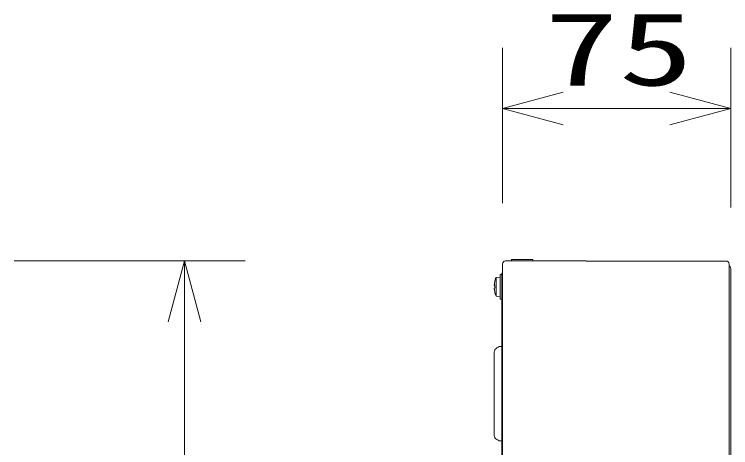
# Model space of a CAD drawing. Units: millimetres on the paper. Extents: x -401 to 401, y -280 to 280.
# Drawn here: x -309.29 to -285.75, y -154.32 to -140.09 of the extents above; entities that cross this region are included whole.
import ezdxf
from ezdxf.enums import TextEntityAlignment as Align

# ---------------------------------------------------------------- set-up
doc = ezdxf.new("R2010")
doc.units = ezdxf.units.MM
doc.layers.add('0-5_GAIKEI', color=4, linetype='Continuous', lineweight=9)
doc.layers.add('0-6_SUNPO', color=7, linetype='Continuous', lineweight=9)
doc.styles.add('ＭＳ ゴシック', font='')
doc.styles.get('ＭＳ ゴシック').set_extended_font_data('MS Gothic')

# ---------------------------------------------------------------- blocks, each defined once
blk = doc.blocks.new('_OPEN30')
at = {"layer": '0-6_SUNPO'}
blk.add_line((0, 0), (-1, 0), dxfattribs=at)
blk.add_lwpolyline([(-1, 0.2679), (0, 0), (-1, -0.2679)], dxfattribs=at)

msp = doc.modelspace()

# ---------------------------------------------------------------- linework, layer by layer
at = {"layer": '0-5_GAIKEI', "color": 7}
for p, q in [((-293.247, -174.586), (-293.247, -148.286)), ((-293.147, -148.186), (-290.497, -148.186)), ((-291.07, -148.186), (-291.07, -148.189)), ((-290.909, -148.186), (-290.909, -148.189)), ((-290.497, -148.186), (-290.497, -148.189)), ((-285.9, -148.189), (-290.497, -148.189)), ((-285.8, -148.348), (-285.8, -148.289)), ((-285.8, -148.289), (-285.8, -174.583)), ((-285.8, -148.289), (-285.8, -174.583)), ((-285.747, -174.436), (-285.747, -148.436))]:
    msp.add_line(p, q, dxfattribs=at)
at = {"layer": '0-5_GAIKEI'}
for p, q in [((-292.247, -148.141), (-292.947, -148.141)), ((-292.947, -148.186), (-292.947, -148.141)), ((-292.247, -148.186), (-292.247, -148.141)), ((-293.457, -148.732), (-293.327, -148.721)), ((-293.457, -148.732), (-293.457, -149.34)), ((-293.327, -148.636), (-293.327, -149.436)), ((-293.272, -148.636), (-293.327, -148.636)), ((-293.272, -148.586), (-293.272, -174.286)), ((-293.247, -148.586), (-293.272, -148.586)), ((-293.5, -148.998), (-293.512, -148.997)), ((-293.5, -148.877), (-293.501, -148.876)), ((-293.5, -149.075), (-293.512, -149.076)), ((-293.501, -149.196), (-293.5, -149.196)), ((-293.457, -149.34), (-293.327, -149.351)), ((-293.272, -149.436), (-293.327, -149.436)), ((-293.272, -150.996), (-293.352, -150.999)), ((-293.522, -153.896), (-293.522, -151.196)), ((-293.247, -151.586), (-293.272, -151.586)), ((-293.247, -151.786), (-293.272, -151.786)), ((-293.247, -151.986), (-293.272, -151.986)), ((-293.272, -154.096), (-293.352, -154.093))]:
    msp.add_line(p, q, dxfattribs=at)
msp.add_circle((-293.512, -148.996), 0.0006, dxfattribs=at)
at = {"layer": '0-5_GAIKEI', "color": 7}
for centre, radius, start, end in [((-293.147, -148.286), 0.1, 90, 180), ((-285.9, -148.289), 0.1, 0.0795, 89.9203), ((-285.9, -148.289), 0.0999, 359.9857, 90.0142), ((-285.847, -148.436), 0.1, 0, 61.7636)]:
    msp.add_arc(centre, radius, start, end, dxfattribs=at)
at = {"layer": '0-5_GAIKEI'}
for centre, radius, start, end in [((-292.719, -149.036), 0.798, 157.6435, 168.4373), ((-293.252, -148.988), 0.262, 177.1891, 178.0259), ((-293.311, -148.986), 0.203, 178.0212, 178.9394), ((-293.356, -148.985), 0.158, 178.9392, 180), ((-293.391, -148.985), 0.123, 180, 181.264), ((-293.431, -148.986), 0.0828, 181.227, 182.9649), ((-293.451, -148.987), 0.063, 182.2579, 184.2749), ((-293.487, -148.99), 0.0272, 185.2263, 189.2123), ((-293.477, -148.989), 0.037, 184.222, 186.9484), ((-293.505, -148.993), 0.0088, 190.5814, 197.7414), ((-293.124, -148.995), 0.391, 174.3066, 175.4719), ((-293.15, -148.993), 0.364, 175.4573, 176.3208), ((-293.208, -148.99), 0.306, 176.3308, 177.1988), ((-293.463, -148.987), 0.0505, 182.9285, 185.3712), ((-293.494, -148.991), 0.0194, 186.8437, 190.8724), ((-293.504, -148.993), 0.0093, 188.2697, 198.6909), ((-293.51, -148.995), 0.0028, 180, 213.3143), ((-293.512, -148.996), 0.0011, 180, 270), ((-293.506, -149.079), 0.008, 160.0032, 170.9326), ((-293.504, -149.08), 0.0098, 161.726, 172.1301), ((-293.485, -149.083), 0.0288, 171.1324, 175.0058), ((-293.463, -149.085), 0.0515, 174.8609, 177.1427), ((-293.465, -149.085), 0.0493, 174.453, 177.0119), ((-293.433, -149.086), 0.0814, 177.1171, 178.7611), ((-293.433, -149.086), 0.0807, 176.9458, 178.612), ((-293.391, -149.087), 0.123, 178.7329, 180), ((-293.399, -149.087), 0.116, 178.5883, 180), ((-293.359, -149.087), 0.155, 180, 180.9003), ((-293.313, -149.087), 0.201, 180.8952, 181.8312), ((-293.266, -149.085), 0.248, 181.8275, 182.7223), ((-293.201, -149.082), 0.313, 182.715, 183.5932), ((-293.165, -149.08), 0.35, 183.5994, 184.5432), ((-293.512, -149.077), 0.0011, 90, 180), ((-293.512, -149.077), 0.001, 90, 180), ((-293.489, -149.082), 0.0244, 169.9133, 174.6478), ((-293.122, -149.077), 0.393, 184.5347, 185.698), ((-292.719, -149.036), 0.798, 191.5627, 202.3565), ((-293.127, -151.26), 0.4, 155.7995, 170.793), ((-293.084, -151.535), 0.6, 116.6151, 132.9475), ((-293.127, -153.832), 0.4, 189.207, 204.2005), ((-293.084, -153.557), 0.6, 227.0525, 243.3849)]:
    msp.add_arc(centre, radius, start, end, dxfattribs=at)
for centre, major_axis, ratio, start_param, end_param in [((-292.722, -149.036), (0, 0.798), 0.996195, 1.369474, 1.471075), ((-292.722, -149.036), (0, -0.798), 0.996195, 4.511066, 4.612667), ((-292.845, -149.036), (0, -0.757), 0.866025, 4.661515, 4.763263), ((-292.722, -149.036), (0, -0.798), 0.996195, 4.812111, 4.913712), ((-292.722, -149.036), (0, 0.798), 0.996195, 1.670518, 1.772119)]:
    msp.add_ellipse(centre, major_axis=major_axis, ratio=ratio, start_param=start_param, end_param=end_param, dxfattribs=at)
at = {"layer": '0-6_SUNPO'}
for p, q in [((-293.247, -146.286), (-293.247, -141.186)), ((-285.747, -146.436), (-285.747, -141.186)), ((-291.247, -143.186), (-287.747, -143.186)), ((-309.288, -148.186), (-301.698, -148.186)), ((-303.698, -150.186), (-303.698, -172.686))]:
    msp.add_line(p, q, dxfattribs=at)

# ---------------------------------------------------------------- block references
at = {"layer": '0-6_SUNPO', "xscale": 2, "yscale": 2}
for p, rotation in [((-293.247, -143.186), 180), ((-303.698, -148.186), 90)]:
    msp.add_blockref('_OPEN30', p, dxfattribs=dict(at, rotation=rotation))
msp.add_blockref('_OPEN30', (-285.747, -143.186), dxfattribs=at)

# ---------------------------------------------------------------- texts
at = {"layer": '0-6_SUNPO', "style": 'ＭＳ ゴシック', "width": 1.5}
msp.add_text('75', height=2.405, dxfattribs=at).set_placement((-291.878, -143.149), align=Align.BOTTOM_LEFT)

doc.saveas('drawing.dxf')
